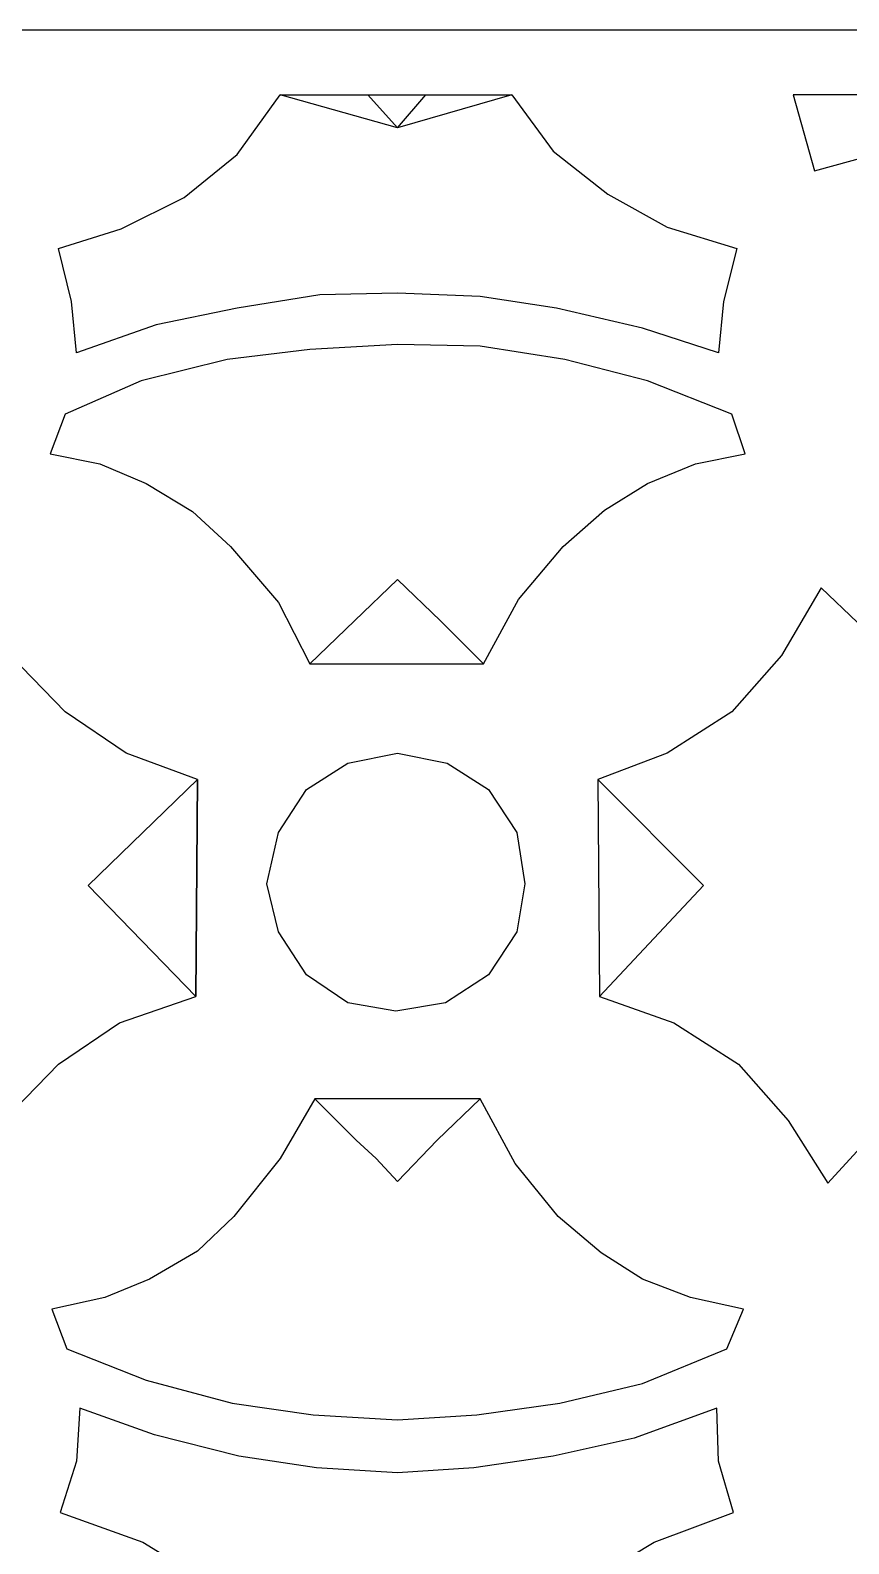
# Model space of a CAD drawing. Header units: centimetres. Extents: x -6.3 to 6.7, y -11.5 to 14.
# Drawn here: x -0.993 to 1.678, y 9.025 to 13.964 of the extents above; entities that cross this region are included whole.
import ezdxf

# ---------------------------------------------------------------- set-up
doc = ezdxf.new("R2010")
doc.units = ezdxf.units.CM
doc.header["$MEASUREMENT"] = 0
doc.layers.add('layer 1', color=7, linetype='Continuous')

msp = doc.modelspace()

# ---------------------------------------------------------------- linework, layer by layer
at = {"layer": 'layer 1', "color": 177}
for points, knots in [([(6.73776, 1.48235), (6.73776, 1.48235), (-6.33193, 1.48235), (-6.33193, 1.48235), (-6.33193, 1.48235), (-6.33193, 1.48235), (-6.33193, 13.96361), (-6.33193, 13.96361), (-6.33193, 13.96361), (-6.33193, 13.96361), (6.73776, 13.96361), (6.73776, 13.96361), (6.73776, 13.96361), (6.73776, 13.96361), (6.73776, 1.48235), (6.73776, 1.48235)], [0, 0, 0, 0, 0.2, 0.2, 0.2, 0.2, 0.4, 0.4, 0.4, 0.4, 0.6, 0.6, 0.6, 0.6, 1, 1, 1, 1]), ([(-0.17768, 13.75307), (-0.17768, 13.75307), (-0.31804, 13.55872), (-0.31804, 13.55872), (-0.31804, 13.55872), (-0.31804, 13.55872), (-0.49079, 13.41836), (-0.49079, 13.41836), (-0.49079, 13.41836), (-0.49079, 13.41836), (-0.69593, 13.31582), (-0.69593, 13.31582), (-0.69593, 13.31582), (-0.69593, 13.31582), (-0.90107, 13.25103), (-0.90107, 13.25103), (-0.90107, 13.25103), (-0.90107, 13.25103), (-0.85789, 13.07826), (-0.85789, 13.07826), (-0.85789, 13.07826), (-0.85789, 13.07826), (-0.84169, 12.91091), (-0.84169, 12.91091), (-0.84169, 12.91091), (-0.84169, 12.91091), (-0.58256, 13.00268), (-0.58256, 13.00268), (-0.58256, 13.00268), (-0.58256, 13.00268), (-0.31804, 13.05667), (-0.31804, 13.05667), (-0.31804, 13.05667), (-0.31804, 13.05667), (-0.04812, 13.09985), (-0.04812, 13.09985), (-0.04812, 13.09985), (-0.04812, 13.09985), (0.20561, 13.10528), (0.20561, 13.10528), (0.20561, 13.10528), (0.20561, 13.10528), (0.47554, 13.09446), (0.47554, 13.09446), (0.47554, 13.09446), (0.47554, 13.09446), (0.72387, 13.05667), (0.72387, 13.05667), (0.72387, 13.05667), (0.72387, 13.05667), (1.00459, 12.99189), (1.00459, 12.99189), (1.00459, 12.99189), (1.00459, 12.99189), (1.25292, 12.91091), (1.25292, 12.91091), (1.25292, 12.91091), (1.25292, 12.91091), (1.26911, 13.07826), (1.26911, 13.07826), (1.26911, 13.07826), (1.26911, 13.07826), (1.3123, 13.25103), (1.3123, 13.25103), (1.3123, 13.25103), (1.3123, 13.25103), (1.08556, 13.32119), (1.08556, 13.32119), (1.08556, 13.32119), (1.08556, 13.32119), (0.89122, 13.42916), (0.89122, 13.42916), (0.89122, 13.42916), (0.89122, 13.42916), (0.71307, 13.56952), (0.71307, 13.56952), (0.71307, 13.56952), (0.71307, 13.56952), (0.57811, 13.75307), (0.57811, 13.75307), (0.57811, 13.75307), (0.57811, 13.75307), (-0.17768, 13.75307), (-0.17768, 13.75307)], [0, 0, 0, 0, 0.0454545, 0.0454545, 0.0454545, 0.0454545, 0.0909091, 0.0909091, 0.0909091, 0.0909091, 0.1363636, 0.1363636, 0.1363636, 0.1363636, 0.1818182, 0.1818182, 0.1818182, 0.1818182, 0.2272727, 0.2272727, 0.2272727, 0.2272727, 0.2727273, 0.2727273, 0.2727273, 0.2727273, 0.3181818, 0.3181818, 0.3181818, 0.3181818, 0.3636364, 0.3636364, 0.3636364, 0.3636364, 0.4090909, 0.4090909, 0.4090909, 0.4090909, 0.4545455, 0.4545455, 0.4545455, 0.4545455, 0.5, 0.5, 0.5, 0.5, 0.5454545, 0.5454545, 0.5454545, 0.5454545, 0.5909091, 0.5909091, 0.5909091, 0.5909091, 0.6363636, 0.6363636, 0.6363636, 0.6363636, 0.6818182, 0.6818182, 0.6818182, 0.6818182, 0.7272727, 0.7272727, 0.7272727, 0.7272727, 0.7727273, 0.7727273, 0.7727273, 0.7727273, 0.8181818, 0.8181818, 0.8181818, 0.8181818, 0.8636364, 0.8636364, 0.8636364, 0.8636364, 0.9090909, 0.9090909, 0.9090909, 0.9090909, 1, 1, 1, 1]), ([(0.20561, 13.6451), (0.20561, 13.6451), (0.10844, 13.75307), (0.10844, 13.75307), (0.10844, 13.75307), (0.10844, 13.75307), (-0.17768, 13.75307), (-0.17768, 13.75307), (-0.17768, 13.75307), (-0.17768, 13.75307), (0.20561, 13.6451), (0.20561, 13.6451)], [0, 0, 0, 0, 0.25, 0.25, 0.25, 0.25, 0.5, 0.5, 0.5, 0.5, 1, 1, 1, 1]), ([(0.57811, 13.75307), (0.57811, 13.75307), (0.29739, 13.75307), (0.29739, 13.75307), (0.29739, 13.75307), (0.29739, 13.75307), (0.20561, 13.6451), (0.20561, 13.6451), (0.20561, 13.6451), (0.20561, 13.6451), (0.57811, 13.75307), (0.57811, 13.75307)], [0, 0, 0, 0, 0.25, 0.25, 0.25, 0.25, 0.5, 0.5, 0.5, 0.5, 1, 1, 1, 1]), ([(1.85215, 13.75307), (1.85215, 13.75307), (1.91153, 13.56952), (1.91153, 13.56952), (1.91153, 13.56952), (1.91153, 13.56952), (1.74418, 13.55335), (1.74418, 13.55335), (1.74418, 13.55335), (1.74418, 13.55335), (1.56603, 13.50474), (1.56603, 13.50474), (1.56603, 13.50474), (1.56603, 13.50474), (1.49585, 13.75307), (1.49585, 13.75307), (1.49585, 13.75307), (1.49585, 13.75307), (1.85215, 13.75307), (1.85215, 13.75307)], [0, 0, 0, 0, 0.1666667, 0.1666667, 0.1666667, 0.1666667, 0.3333333, 0.3333333, 0.3333333, 0.3333333, 0.5, 0.5, 0.5, 0.5, 0.6666667, 0.6666667, 0.6666667, 0.6666667, 1, 1, 1, 1]), ([(-0.08051, 11.896), (-0.08051, 11.896), (-0.18308, 12.09574), (-0.18308, 12.09574), (-0.18308, 12.09574), (-0.18308, 12.09574), (-0.33963, 12.27929), (-0.33963, 12.27929), (-0.33963, 12.27929), (-0.33963, 12.27929), (-0.4638, 12.39266), (-0.4638, 12.39266), (-0.4638, 12.39266), (-0.4638, 12.39266), (-0.61495, 12.48445), (-0.61495, 12.48445), (-0.61495, 12.48445), (-0.61495, 12.48445), (-0.76611, 12.54923), (-0.76611, 12.54923), (-0.76611, 12.54923), (-0.76611, 12.54923), (-0.92807, 12.5816), (-0.92807, 12.5816), (-0.92807, 12.5816), (-0.92807, 12.5816), (-0.87948, 12.71117), (-0.87948, 12.71117), (-0.87948, 12.71117), (-0.87948, 12.71117), (-0.63115, 12.81913), (-0.63115, 12.81913), (-0.63115, 12.81913), (-0.63115, 12.81913), (-0.35043, 12.88931), (-0.35043, 12.88931), (-0.35043, 12.88931), (-0.35043, 12.88931), (-0.08051, 12.92171), (-0.08051, 12.92171), (-0.08051, 12.92171), (-0.08051, 12.92171), (0.20561, 12.9379), (0.20561, 12.9379), (0.20561, 12.9379), (0.20561, 12.9379), (0.47554, 12.9325), (0.47554, 12.9325), (0.47554, 12.9325), (0.47554, 12.9325), (0.75086, 12.88931), (0.75086, 12.88931), (0.75086, 12.88931), (0.75086, 12.88931), (1.02078, 12.81913), (1.02078, 12.81913), (1.02078, 12.81913), (1.02078, 12.81913), (1.2961, 12.71117), (1.2961, 12.71117), (1.2961, 12.71117), (1.2961, 12.71117), (1.33929, 12.5816), (1.33929, 12.5816), (1.33929, 12.5816), (1.33929, 12.5816), (1.17734, 12.54923), (1.17734, 12.54923), (1.17734, 12.54923), (1.17734, 12.54923), (1.02078, 12.48445), (1.02078, 12.48445), (1.02078, 12.48445), (1.02078, 12.48445), (0.88042, 12.39805), (0.88042, 12.39805), (0.88042, 12.39805), (0.88042, 12.39805), (0.74546, 12.27929), (0.74546, 12.27929), (0.74546, 12.27929), (0.74546, 12.27929), (0.5997, 12.10654), (0.5997, 12.10654), (0.5997, 12.10654), (0.5997, 12.10654), (0.48633, 11.896), (0.48633, 11.896), (0.48633, 11.896), (0.48633, 11.896), (-0.08051, 11.896), (-0.08051, 11.896), (-0.08051, 11.896), (-0.08051, 11.896), (0.06525, 12.03636), (0.06525, 12.03636), (0.06525, 12.03636), (0.06525, 12.03636), (0.20561, 12.17132), (0.20561, 12.17132), (0.20561, 12.17132), (0.20561, 12.17132), (0.34597, 12.03636), (0.34597, 12.03636), (0.34597, 12.03636), (0.34597, 12.03636), (0.48633, 11.896), (0.48633, 11.896), (0.48633, 11.896), (0.48633, 11.896), (-0.08051, 11.896), (-0.08051, 11.896)], [0, 0, 0, 0, 0.0344828, 0.0344828, 0.0344828, 0.0344828, 0.0689655, 0.0689655, 0.0689655, 0.0689655, 0.1034483, 0.1034483, 0.1034483, 0.1034483, 0.137931, 0.137931, 0.137931, 0.137931, 0.1724138, 0.1724138, 0.1724138, 0.1724138, 0.2068966, 0.2068966, 0.2068966, 0.2068966, 0.2413793, 0.2413793, 0.2413793, 0.2413793, 0.2758621, 0.2758621, 0.2758621, 0.2758621, 0.3103448, 0.3103448, 0.3103448, 0.3103448, 0.3448276, 0.3448276, 0.3448276, 0.3448276, 0.3793103, 0.3793103, 0.3793103, 0.3793103, 0.4137931, 0.4137931, 0.4137931, 0.4137931, 0.4482759, 0.4482759, 0.4482759, 0.4482759, 0.4827586, 0.4827586, 0.4827586, 0.4827586, 0.5172414, 0.5172414, 0.5172414, 0.5172414, 0.5517241, 0.5517241, 0.5517241, 0.5517241, 0.5862069, 0.5862069, 0.5862069, 0.5862069, 0.6206897, 0.6206897, 0.6206897, 0.6206897, 0.6551724, 0.6551724, 0.6551724, 0.6551724, 0.6896552, 0.6896552, 0.6896552, 0.6896552, 0.7241379, 0.7241379, 0.7241379, 0.7241379, 0.7586207, 0.7586207, 0.7586207, 0.7586207, 0.7931034, 0.7931034, 0.7931034, 0.7931034, 0.8275862, 0.8275862, 0.8275862, 0.8275862, 0.862069, 0.862069, 0.862069, 0.862069, 0.8965517, 0.8965517, 0.8965517, 0.8965517, 0.9310345, 0.9310345, 0.9310345, 0.9310345, 1, 1, 1, 1]), ([(-0.453, 10.8109), (-0.453, 10.8109), (-0.70133, 10.72453), (-0.70133, 10.72453), (-0.70133, 10.72453), (-0.70133, 10.72453), (-0.90107, 10.58957), (-0.90107, 10.58957), (-0.90107, 10.58957), (-0.90107, 10.58957), (-1.07922, 10.40602), (-1.07922, 10.40602), (-1.07922, 10.40602), (-1.07922, 10.40602), (-1.20339, 10.20088), (-1.20339, 10.20088), (-1.20339, 10.20088), (-1.20339, 10.20088), (-1.31676, 10.33044), (-1.31676, 10.33044), (-1.31676, 10.33044), (-1.31676, 10.33044), (-1.44632, 10.44381), (-1.44632, 10.44381), (-1.44632, 10.44381), (-1.44632, 10.44381), (-1.72164, 10.62196), (-1.72164, 10.62196), (-1.72164, 10.62196), (-1.72164, 10.62196), (-2.16971, 10.79471), (-2.16971, 10.79471), (-2.16971, 10.79471), (-2.16971, 10.79471), (-2.60699, 10.89728), (-2.60699, 10.89728), (-2.60699, 10.89728), (-2.60699, 10.89728), (-2.5584, 11.04304), (-2.5584, 11.04304), (-2.5584, 11.04304), (-2.5584, 11.04304), (-2.54761, 11.1726), (-2.54761, 11.1726), (-2.54761, 11.1726), (-2.54761, 11.1726), (-2.5638, 11.32916), (-2.5638, 11.32916), (-2.5638, 11.32916), (-2.5638, 11.32916), (-2.60699, 11.46952), (-2.60699, 11.46952), (-2.60699, 11.46952), (-2.60699, 11.46952), (-2.13192, 11.57749), (-2.13192, 11.57749), (-2.13192, 11.57749), (-2.13192, 11.57749), (-1.71624, 11.73946), (-1.71624, 11.73946), (-1.71624, 11.73946), (-1.71624, 11.73946), (-1.41933, 11.92299), (-1.41933, 11.92299), (-1.41933, 11.92299), (-1.41933, 11.92299), (-1.28976, 12.03096), (-1.28976, 12.03096), (-1.28976, 12.03096), (-1.28976, 12.03096), (-1.18179, 12.14433), (-1.18179, 12.14433), (-1.18179, 12.14433), (-1.18179, 12.14433), (-1.05763, 11.92299), (-1.05763, 11.92299), (-1.05763, 11.92299), (-1.05763, 11.92299), (-0.87948, 11.73946), (-0.87948, 11.73946), (-0.87948, 11.73946), (-0.87948, 11.73946), (-0.67974, 11.60448), (-0.67974, 11.60448), (-0.67974, 11.60448), (-0.67974, 11.60448), (-0.4476, 11.5181), (-0.4476, 11.5181), (-0.4476, 11.5181), (-0.4476, 11.5181), (-0.453, 10.8109), (-0.453, 10.8109)], [0, 0, 0, 0, 0.0416667, 0.0416667, 0.0416667, 0.0416667, 0.0833333, 0.0833333, 0.0833333, 0.0833333, 0.125, 0.125, 0.125, 0.125, 0.1666667, 0.1666667, 0.1666667, 0.1666667, 0.2083333, 0.2083333, 0.2083333, 0.2083333, 0.25, 0.25, 0.25, 0.25, 0.2916667, 0.2916667, 0.2916667, 0.2916667, 0.3333333, 0.3333333, 0.3333333, 0.3333333, 0.375, 0.375, 0.375, 0.375, 0.4166667, 0.4166667, 0.4166667, 0.4166667, 0.4583333, 0.4583333, 0.4583333, 0.4583333, 0.5, 0.5, 0.5, 0.5, 0.5416667, 0.5416667, 0.5416667, 0.5416667, 0.5833333, 0.5833333, 0.5833333, 0.5833333, 0.625, 0.625, 0.625, 0.625, 0.6666667, 0.6666667, 0.6666667, 0.6666667, 0.7083333, 0.7083333, 0.7083333, 0.7083333, 0.75, 0.75, 0.75, 0.75, 0.7916667, 0.7916667, 0.7916667, 0.7916667, 0.8333333, 0.8333333, 0.8333333, 0.8333333, 0.875, 0.875, 0.875, 0.875, 0.9166667, 0.9166667, 0.9166667, 0.9166667, 1, 1, 1, 1]), ([(0.85883, 11.5181), (0.85883, 11.5181), (1.08556, 11.60448), (1.08556, 11.60448), (1.08556, 11.60448), (1.08556, 11.60448), (1.2961, 11.73946), (1.2961, 11.73946), (1.2961, 11.73946), (1.2961, 11.73946), (1.45806, 11.92299), (1.45806, 11.92299), (1.45806, 11.92299), (1.45806, 11.92299), (1.58762, 12.14433), (1.58762, 12.14433), (1.58762, 12.14433), (1.58762, 12.14433), (1.70639, 12.03096), (1.70639, 12.03096), (1.70639, 12.03096), (1.70639, 12.03096), (1.83055, 11.92299), (1.83055, 11.92299), (1.83055, 11.92299), (1.83055, 11.92299), (2.11667, 11.73946), (2.11667, 11.73946), (2.11667, 11.73946), (2.11667, 11.73946), (2.53775, 11.57749), (2.53775, 11.57749), (2.53775, 11.57749), (2.53775, 11.57749), (3.00742, 11.46952), (3.00742, 11.46952), (3.00742, 11.46952), (3.00742, 11.46952), (2.96423, 11.32916), (2.96423, 11.32916), (2.96423, 11.32916), (2.96423, 11.32916), (2.95343, 11.1726), (2.95343, 11.1726), (2.95343, 11.1726), (2.95343, 11.1726), (2.96963, 11.04304), (2.96963, 11.04304), (2.96963, 11.04304), (2.96963, 11.04304), (3.01282, 10.89728), (3.01282, 10.89728), (3.01282, 10.89728), (3.01282, 10.89728), (2.57014, 10.79471), (2.57014, 10.79471), (2.57014, 10.79471), (2.57014, 10.79471), (2.12747, 10.62196), (2.12747, 10.62196), (2.12747, 10.62196), (2.12747, 10.62196), (1.85754, 10.44381), (1.85754, 10.44381), (1.85754, 10.44381), (1.85754, 10.44381), (1.72798, 10.33044), (1.72798, 10.33044), (1.72798, 10.33044), (1.72798, 10.33044), (1.60921, 10.20088), (1.60921, 10.20088), (1.60921, 10.20088), (1.60921, 10.20088), (1.47965, 10.40602), (1.47965, 10.40602), (1.47965, 10.40602), (1.47965, 10.40602), (1.3177, 10.58957), (1.3177, 10.58957), (1.3177, 10.58957), (1.3177, 10.58957), (1.10716, 10.72453), (1.10716, 10.72453), (1.10716, 10.72453), (1.10716, 10.72453), (0.86423, 10.8109), (0.86423, 10.8109), (0.86423, 10.8109), (0.86423, 10.8109), (0.85883, 11.5181), (0.85883, 11.5181), (0.85883, 11.5181), (0.85883, 11.5181), (1.20433, 11.1726), (1.20433, 11.1726), (1.20433, 11.1726), (1.20433, 11.1726), (0.86423, 10.8109), (0.86423, 10.8109), (0.86423, 10.8109), (0.86423, 10.8109), (0.85883, 11.5181), (0.85883, 11.5181)], [0, 0, 0, 0, 0.037037, 0.037037, 0.037037, 0.037037, 0.0740741, 0.0740741, 0.0740741, 0.0740741, 0.1111111, 0.1111111, 0.1111111, 0.1111111, 0.1481481, 0.1481481, 0.1481481, 0.1481481, 0.1851852, 0.1851852, 0.1851852, 0.1851852, 0.2222222, 0.2222222, 0.2222222, 0.2222222, 0.2592593, 0.2592593, 0.2592593, 0.2592593, 0.2962963, 0.2962963, 0.2962963, 0.2962963, 0.3333333, 0.3333333, 0.3333333, 0.3333333, 0.3703704, 0.3703704, 0.3703704, 0.3703704, 0.4074074, 0.4074074, 0.4074074, 0.4074074, 0.4444444, 0.4444444, 0.4444444, 0.4444444, 0.4814815, 0.4814815, 0.4814815, 0.4814815, 0.5185185, 0.5185185, 0.5185185, 0.5185185, 0.5555556, 0.5555556, 0.5555556, 0.5555556, 0.5925926, 0.5925926, 0.5925926, 0.5925926, 0.6296296, 0.6296296, 0.6296296, 0.6296296, 0.6666667, 0.6666667, 0.6666667, 0.6666667, 0.7037037, 0.7037037, 0.7037037, 0.7037037, 0.7407407, 0.7407407, 0.7407407, 0.7407407, 0.7777778, 0.7777778, 0.7777778, 0.7777778, 0.8148148, 0.8148148, 0.8148148, 0.8148148, 0.8518519, 0.8518519, 0.8518519, 0.8518519, 0.8888889, 0.8888889, 0.8888889, 0.8888889, 0.9259259, 0.9259259, 0.9259259, 0.9259259, 1, 1, 1, 1]), ([(0.20561, 11.60448), (0.20561, 11.60448), (0.04366, 11.57209), (0.04366, 11.57209), (0.04366, 11.57209), (0.04366, 11.57209), (-0.0913, 11.48571), (-0.0913, 11.48571), (-0.0913, 11.48571), (-0.0913, 11.48571), (-0.18308, 11.34535), (-0.18308, 11.34535), (-0.18308, 11.34535), (-0.18308, 11.34535), (-0.22087, 11.178), (-0.22087, 11.178), (-0.22087, 11.178), (-0.22087, 11.178), (-0.18308, 11.02144), (-0.18308, 11.02144), (-0.18308, 11.02144), (-0.18308, 11.02144), (-0.0913, 10.88108), (-0.0913, 10.88108), (-0.0913, 10.88108), (-0.0913, 10.88108), (0.04366, 10.78931), (0.04366, 10.78931), (0.04366, 10.78931), (0.04366, 10.78931), (0.20021, 10.76232), (0.20021, 10.76232), (0.20021, 10.76232), (0.20021, 10.76232), (0.36217, 10.78931), (0.36217, 10.78931), (0.36217, 10.78931), (0.36217, 10.78931), (0.50253, 10.88108), (0.50253, 10.88108), (0.50253, 10.88108), (0.50253, 10.88108), (0.5943, 11.02144), (0.5943, 11.02144), (0.5943, 11.02144), (0.5943, 11.02144), (0.62129, 11.178), (0.62129, 11.178), (0.62129, 11.178), (0.62129, 11.178), (0.5943, 11.34535), (0.5943, 11.34535), (0.5943, 11.34535), (0.5943, 11.34535), (0.50253, 11.48571), (0.50253, 11.48571), (0.50253, 11.48571), (0.50253, 11.48571), (0.36757, 11.57209), (0.36757, 11.57209), (0.36757, 11.57209), (0.36757, 11.57209), (0.20561, 11.60448), (0.20561, 11.60448)], [0, 0, 0, 0, 0.0588235, 0.0588235, 0.0588235, 0.0588235, 0.1176471, 0.1176471, 0.1176471, 0.1176471, 0.1764706, 0.1764706, 0.1764706, 0.1764706, 0.2352941, 0.2352941, 0.2352941, 0.2352941, 0.2941176, 0.2941176, 0.2941176, 0.2941176, 0.3529412, 0.3529412, 0.3529412, 0.3529412, 0.4117647, 0.4117647, 0.4117647, 0.4117647, 0.4705882, 0.4705882, 0.4705882, 0.4705882, 0.5294118, 0.5294118, 0.5294118, 0.5294118, 0.5882353, 0.5882353, 0.5882353, 0.5882353, 0.6470588, 0.6470588, 0.6470588, 0.6470588, 0.7058824, 0.7058824, 0.7058824, 0.7058824, 0.7647059, 0.7647059, 0.7647059, 0.7647059, 0.8235294, 0.8235294, 0.8235294, 0.8235294, 0.8823529, 0.8823529, 0.8823529, 0.8823529, 1, 1, 1, 1]), ([(-0.4476, 11.5181), (-0.4476, 11.5181), (-0.8039, 11.1726), (-0.8039, 11.1726), (-0.8039, 11.1726), (-0.8039, 11.1726), (-0.453, 10.8109), (-0.453, 10.8109), (-0.453, 10.8109), (-0.453, 10.8109), (-0.4476, 11.5181), (-0.4476, 11.5181)], [0, 0, 0, 0, 0.25, 0.25, 0.25, 0.25, 0.5, 0.5, 0.5, 0.5, 1, 1, 1, 1]), ([(0.47554, 10.4762), (0.47554, 10.4762), (0.33518, 10.34124), (0.33518, 10.34124), (0.33518, 10.34124), (0.33518, 10.34124), (0.20561, 10.20628), (0.20561, 10.20628), (0.20561, 10.20628), (0.20561, 10.20628), (0.13543, 10.28185), (0.13543, 10.28185), (0.13543, 10.28185), (0.13543, 10.28185), (0.07065, 10.34124), (0.07065, 10.34124), (0.07065, 10.34124), (0.07065, 10.34124), (-0.06431, 10.4762), (-0.06431, 10.4762), (-0.06431, 10.4762), (-0.06431, 10.4762), (0.47554, 10.4762), (0.47554, 10.4762), (0.47554, 10.4762), (0.47554, 10.4762), (0.5889, 10.26566), (0.5889, 10.26566), (0.5889, 10.26566), (0.5889, 10.26566), (0.72926, 10.09291), (0.72926, 10.09291), (0.72926, 10.09291), (0.72926, 10.09291), (0.86962, 9.97414), (0.86962, 9.97414), (0.86962, 9.97414), (0.86962, 9.97414), (1.00459, 9.88777), (1.00459, 9.88777), (1.00459, 9.88777), (1.00459, 9.88777), (1.16114, 9.82838), (1.16114, 9.82838), (1.16114, 9.82838), (1.16114, 9.82838), (1.33389, 9.79059), (1.33389, 9.79059), (1.33389, 9.79059), (1.33389, 9.79059), (1.27991, 9.66103), (1.27991, 9.66103), (1.27991, 9.66103), (1.27991, 9.66103), (1.00459, 9.54766), (1.00459, 9.54766), (1.00459, 9.54766), (1.00459, 9.54766), (0.73466, 9.48288), (0.73466, 9.48288), (0.73466, 9.48288), (0.73466, 9.48288), (0.46474, 9.44509), (0.46474, 9.44509), (0.46474, 9.44509), (0.46474, 9.44509), (0.20561, 9.4289), (0.20561, 9.4289), (0.20561, 9.4289), (0.20561, 9.4289), (-0.06971, 9.44509), (-0.06971, 9.44509), (-0.06971, 9.44509), (-0.06971, 9.44509), (-0.33423, 9.48288), (-0.33423, 9.48288), (-0.33423, 9.48288), (-0.33423, 9.48288), (-0.61495, 9.55846), (-0.61495, 9.55846), (-0.61495, 9.55846), (-0.61495, 9.55846), (-0.87408, 9.66103), (-0.87408, 9.66103), (-0.87408, 9.66103), (-0.87408, 9.66103), (-0.92267, 9.79059), (-0.92267, 9.79059), (-0.92267, 9.79059), (-0.92267, 9.79059), (-0.74992, 9.82838), (-0.74992, 9.82838), (-0.74992, 9.82838), (-0.74992, 9.82838), (-0.60416, 9.88777), (-0.60416, 9.88777), (-0.60416, 9.88777), (-0.60416, 9.88777), (-0.4476, 9.97954), (-0.4476, 9.97954), (-0.4476, 9.97954), (-0.4476, 9.97954), (-0.32884, 10.09291), (-0.32884, 10.09291), (-0.32884, 10.09291), (-0.32884, 10.09291), (-0.17768, 10.28185), (-0.17768, 10.28185), (-0.17768, 10.28185), (-0.17768, 10.28185), (-0.06431, 10.4762), (-0.06431, 10.4762), (-0.06431, 10.4762), (-0.06431, 10.4762), (0.47554, 10.4762), (0.47554, 10.4762)], [0, 0, 0, 0, 0.0333333, 0.0333333, 0.0333333, 0.0333333, 0.0666667, 0.0666667, 0.0666667, 0.0666667, 0.1, 0.1, 0.1, 0.1, 0.1333333, 0.1333333, 0.1333333, 0.1333333, 0.1666667, 0.1666667, 0.1666667, 0.1666667, 0.2, 0.2, 0.2, 0.2, 0.2333333, 0.2333333, 0.2333333, 0.2333333, 0.2666667, 0.2666667, 0.2666667, 0.2666667, 0.3, 0.3, 0.3, 0.3, 0.3333333, 0.3333333, 0.3333333, 0.3333333, 0.3666667, 0.3666667, 0.3666667, 0.3666667, 0.4, 0.4, 0.4, 0.4, 0.4333333, 0.4333333, 0.4333333, 0.4333333, 0.4666667, 0.4666667, 0.4666667, 0.4666667, 0.5, 0.5, 0.5, 0.5, 0.5333333, 0.5333333, 0.5333333, 0.5333333, 0.5666667, 0.5666667, 0.5666667, 0.5666667, 0.6, 0.6, 0.6, 0.6, 0.6333333, 0.6333333, 0.6333333, 0.6333333, 0.6666667, 0.6666667, 0.6666667, 0.6666667, 0.7, 0.7, 0.7, 0.7, 0.7333333, 0.7333333, 0.7333333, 0.7333333, 0.7666667, 0.7666667, 0.7666667, 0.7666667, 0.8, 0.8, 0.8, 0.8, 0.8333333, 0.8333333, 0.8333333, 0.8333333, 0.8666667, 0.8666667, 0.8666667, 0.8666667, 0.9, 0.9, 0.9, 0.9, 0.9333333, 0.9333333, 0.9333333, 0.9333333, 1, 1, 1, 1]), ([(-0.06431, 8.43558), (-0.06431, 8.43558), (-0.20467, 8.67851), (-0.20467, 8.67851), (-0.20467, 8.67851), (-0.20467, 8.67851), (-0.29105, 8.78648), (-0.29105, 8.78648), (-0.29105, 8.78648), (-0.29105, 8.78648), (-0.38822, 8.88365), (-0.38822, 8.88365), (-0.38822, 8.88365), (-0.38822, 8.88365), (-0.62575, 9.02941), (-0.62575, 9.02941), (-0.62575, 9.02941), (-0.62575, 9.02941), (-0.89568, 9.12658), (-0.89568, 9.12658), (-0.89568, 9.12658), (-0.89568, 9.12658), (-0.84169, 9.29393), (-0.84169, 9.29393), (-0.84169, 9.29393), (-0.84169, 9.29393), (-0.83089, 9.46669), (-0.83089, 9.46669), (-0.83089, 9.46669), (-0.83089, 9.46669), (-0.58796, 9.38031), (-0.58796, 9.38031), (-0.58796, 9.38031), (-0.58796, 9.38031), (-0.31264, 9.31013), (-0.31264, 9.31013), (-0.31264, 9.31013), (-0.31264, 9.31013), (-0.05891, 9.27234), (-0.05891, 9.27234), (-0.05891, 9.27234), (-0.05891, 9.27234), (0.20561, 9.25615), (0.20561, 9.25615), (0.20561, 9.25615), (0.20561, 9.25615), (0.45394, 9.27234), (0.45394, 9.27234), (0.45394, 9.27234), (0.45394, 9.27234), (0.71307, 9.31013), (0.71307, 9.31013), (0.71307, 9.31013), (0.71307, 9.31013), (0.97759, 9.36951), (0.97759, 9.36951), (0.97759, 9.36951), (0.97759, 9.36951), (1.24752, 9.46669), (1.24752, 9.46669), (1.24752, 9.46669), (1.24752, 9.46669), (1.25292, 9.29393), (1.25292, 9.29393), (1.25292, 9.29393), (1.25292, 9.29393), (1.3015, 9.12658), (1.3015, 9.12658), (1.3015, 9.12658), (1.3015, 9.12658), (1.04238, 9.02941), (1.04238, 9.02941), (1.04238, 9.02941), (1.04238, 9.02941), (0.81024, 8.88905), (0.81024, 8.88905), (0.81024, 8.88905), (0.81024, 8.88905), (0.70227, 8.79728), (0.70227, 8.79728), (0.70227, 8.79728), (0.70227, 8.79728), (0.6159, 8.68391), (0.6159, 8.68391), (0.6159, 8.68391), (0.6159, 8.68391), (0.48093, 8.43558), (0.48093, 8.43558), (0.48093, 8.43558), (0.48093, 8.43558), (0.20561, 8.7055), (0.20561, 8.7055), (0.20561, 8.7055), (0.20561, 8.7055), (-0.06431, 8.43558), (-0.06431, 8.43558)], [0, 0, 0, 0, 0.04, 0.04, 0.04, 0.04, 0.08, 0.08, 0.08, 0.08, 0.12, 0.12, 0.12, 0.12, 0.16, 0.16, 0.16, 0.16, 0.2, 0.2, 0.2, 0.2, 0.24, 0.24, 0.24, 0.24, 0.28, 0.28, 0.28, 0.28, 0.32, 0.32, 0.32, 0.32, 0.36, 0.36, 0.36, 0.36, 0.4, 0.4, 0.4, 0.4, 0.44, 0.44, 0.44, 0.44, 0.48, 0.48, 0.48, 0.48, 0.52, 0.52, 0.52, 0.52, 0.56, 0.56, 0.56, 0.56, 0.6, 0.6, 0.6, 0.6, 0.64, 0.64, 0.64, 0.64, 0.68, 0.68, 0.68, 0.68, 0.72, 0.72, 0.72, 0.72, 0.76, 0.76, 0.76, 0.76, 0.8, 0.8, 0.8, 0.8, 0.84, 0.84, 0.84, 0.84, 0.88, 0.88, 0.88, 0.88, 0.92, 0.92, 0.92, 0.92, 1, 1, 1, 1])]:
    msp.add_open_spline(points, degree=3, knots=knots, dxfattribs=at)

doc.saveas('drawing.dxf')
